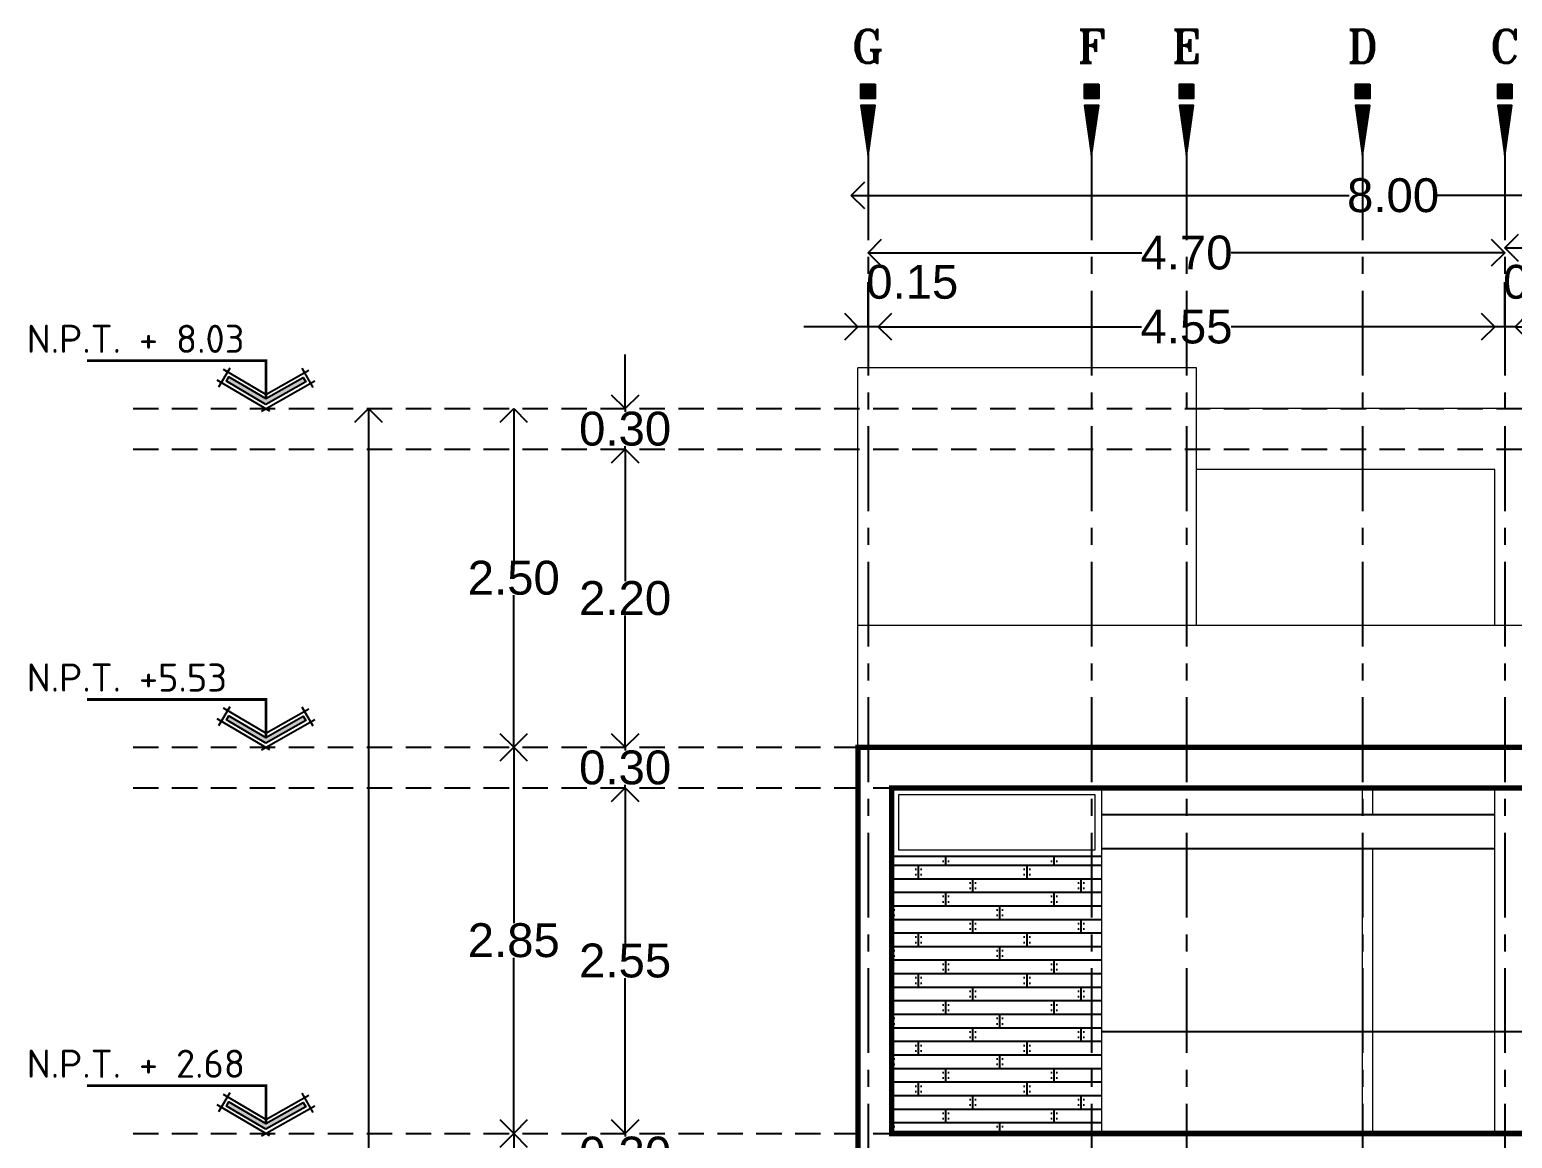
# Model space of a CAD drawing. Header units: metres. Extents: x -58 to 722, y -1100 to 345.
# Drawn here: x 230.74 to 241.68, y -494.98 to -486.8 of the extents above; entities that cross this region are included whole.
import ezdxf
from ezdxf.enums import TextEntityAlignment as Align

# ---------------------------------------------------------------- set-up
doc = ezdxf.new("R2010")
doc.units = ezdxf.units.M
doc.header["$MEASUREMENT"] = 0
for name, pattern in [('CENTER2', [1.125, 0.75, -0.125, 0.125, -0.125]), ('CENTERX2', [4, 2.5, -0.5, 0.5, -0.5]), ('HIDDEN2', [0.1875, 0.125, -0.0625])]:
    doc.linetypes.add(name, pattern=pattern)
doc.layers.get('0').update_dxf_attribs({"color": 255})
doc.layers.get('DEFPOINTS').update_dxf_attribs({"color": 250})
for name, color, linetype in [('FSR_ARQ_007PROYECCIONES', 200, 'HIDDEN2'), ('FSR_ARQ_008MOBILIARIO', 115, 'Continuous'), ('FSR_ARQ_015COTAS', 125, 'Continuous'), ('FSR_ARQ_016EJES', 135, 'CENTER2'), ('FSR_ARQ_017EJESTEXT', 135, 'Continuous'), ('FSR_ARQ_29PERFILES ACERO', 143, 'Continuous'), ('TEXTOS', 7, 'Continuous')]:
    doc.layers.add(name, color=color, linetype=linetype)
doc.layers.add('FSR_ARQ_013VENTANAS', color=4, linetype='Continuous', lineweight=5)
doc.layers.add('muro bajo', color=33, linetype='Continuous', lineweight=9)
doc.styles.add('LOCAL', font='isocpeur.ttf', dxfattribs={"width": 0.75, "height": 0.15})
doc.styles.add('ROMANT', font='romant.shx')
doc.styles.add('style1', font='arial.ttf')
doc.dimstyles.new('PP_PACO', dxfattribs={"dimtxt": 0.18, "dimasz": 0.075, "dimexe": 0.075, "dimexo": 0, "dimgap": 0, "dimtad": 0, "dimtih": 1, "dimtoh": 1, "dimzin": 1, "dimdsep": 46, "dimtxsty": 'style1', "dimcen": 0.15, "dimse1": 1, "dimse2": 1, "dimclrd": 256, "dimclre": 256, "dimadec": 0, "dimazin": 0, "dimtfac": 1, "dimtmove": 0, "dimatfit": 3, "dimfxl": 0.075, "dimarcsym": 0})

# ---------------------------------------------------------------- blocks, each defined once
blk = doc.blocks.new('Di-p0101')
at = {"const_width": 0.2}
blk.add_lwpolyline([(0, 0.8), (0, 1)], dxfattribs=at)
for points in [[(0.1, 1), (0.1, 0.8), (-0.1, 0.8), (-0.1, 1)], [(0, 0), (0.1, 0.7), (-0.1, 0.7)]]:
    blk.add_lwpolyline(points, close=True)
blk.add_lwpolyline([(0, 0, 0, 0.2, 0), (0, 0.7, 0.2, 0.2, 0)], format="xyseb")
at = {"style": 'ROMANT'}
blk.add_attdef('1', text='', height=0.6, dxfattribs=at).set_placement((0, 1.3), align=Align.CENTER)
blk = doc.blocks.new('_Open90')
at = {"color": 0, "linetype": 'ByBlock', "lineweight": -2}
for p, q in [((0, 0), (-1, 0)), ((-0.5, 0.5), (0, 0)), ((0, 0), (-0.5, -0.5))]:
    blk.add_line(p, q, dxfattribs=at)
blk = doc.blocks.new('*D764')
at = {"layer": 'DEFPOINTS', "color": 0, "ltscale": 0.005, "transparency": 16777216}
for p in [(241.628, -488.409), (241.628, -488.837), (244.678, -488.837)]:
    blk.add_point(p, dxfattribs=at)
at = {"layer": 'FSR_ARQ_015COTAS', "lineweight": -2, "ltscale": 0.005, "transparency": 16777216}
for p, q in [((241.828, -488.409), (242.828, -488.409)), ((244.478, -488.409), (243.479, -488.409))]:
    blk.add_line(p, q, dxfattribs=at)
at = {"layer": 'FSR_ARQ_015COTAS', "lineweight": -2, "ltscale": 0.005, "transparency": 16777216, "xscale": 0.2, "yscale": 0.2, "zscale": 0.2, "rotation": 180}
blk.add_blockref('_Open90', (241.628, -488.409), dxfattribs=at)
at = {"layer": 'FSR_ARQ_015COTAS', "lineweight": -2, "ltscale": 0.005, "transparency": 16777216, "xscale": 0.2, "yscale": 0.2, "zscale": 0.2}
blk.add_blockref('_Open90', (244.678, -488.409), dxfattribs=at)
at = {"layer": 'FSR_ARQ_015COTAS', "color": 0, "ltscale": 0.005, "transparency": 16777216, "insert": (243.153, -488.409), "char_height": 0.25, "attachment_point": 5, "style": 'style1'}
blk.add_mtext('3.05', dxfattribs=at)
blk = doc.blocks.new('*D765')
at = {"layer": 'DEFPOINTS', "color": 0, "ltscale": 0.005, "transparency": 16777216}
for p in [(236.928, -488.445), (236.928, -488.764), (241.628, -488.837)]:
    blk.add_point(p, dxfattribs=at)
at = {"layer": 'FSR_ARQ_015COTAS', "lineweight": -2, "ltscale": 0.005, "transparency": 16777216}
for p, q in [((237.128, -488.445), (238.949, -488.445)), ((241.428, -488.445), (239.607, -488.445))]:
    blk.add_line(p, q, dxfattribs=at)
at = {"layer": 'FSR_ARQ_015COTAS', "lineweight": -2, "ltscale": 0.005, "transparency": 16777216, "xscale": 0.2, "yscale": 0.2, "zscale": 0.2, "rotation": 180}
blk.add_blockref('_Open90', (236.928, -488.445), dxfattribs=at)
at = {"layer": 'FSR_ARQ_015COTAS', "lineweight": -2, "ltscale": 0.005, "transparency": 16777216, "xscale": 0.2, "yscale": 0.2, "zscale": 0.2}
blk.add_blockref('_Open90', (241.628, -488.445), dxfattribs=at)
at = {"layer": 'FSR_ARQ_015COTAS', "color": 0, "ltscale": 0.005, "transparency": 16777216, "insert": (239.278, -488.445), "char_height": 0.25, "attachment_point": 5, "style": 'style1'}
blk.add_mtext('4.70', dxfattribs=at)
blk = doc.blocks.new('*D768')
at = {"layer": 'DEFPOINTS', "color": 0, "ltscale": 0.005, "transparency": 16777216}
for p in [(241.553, -488.991), (241.553, -489.357), (241.703, -489.359)]:
    blk.add_point(p, dxfattribs=at)
at = {"layer": 'FSR_ARQ_015COTAS', "lineweight": -2, "ltscale": 0.005, "transparency": 16777216}
for p, q in [((241.628, -488.991), (241.628, -488.661)), ((241.353, -488.991), (241.153, -488.991)), ((241.703, -488.991), (241.553, -488.991)), ((241.703, -488.991), (241.553, -488.991)), ((241.903, -488.991), (242.103, -488.991))]:
    blk.add_line(p, q, dxfattribs=at)
at = {"layer": 'FSR_ARQ_015COTAS', "lineweight": -2, "ltscale": 0.005, "transparency": 16777216, "xscale": 0.2, "yscale": 0.2, "zscale": 0.2}
blk.add_blockref('_Open90', (241.553, -488.991), dxfattribs=at)
at = {"layer": 'FSR_ARQ_015COTAS', "lineweight": -2, "ltscale": 0.005, "transparency": 16777216, "xscale": 0.2, "yscale": 0.2, "zscale": 0.2, "rotation": 180}
blk.add_blockref('_Open90', (241.703, -488.991), dxfattribs=at)
at = {"layer": 'FSR_ARQ_015COTAS', "color": 0, "ltscale": 0.005, "transparency": 16777216, "insert": (241.954, -488.661), "char_height": 0.25, "attachment_point": 5, "style": 'style1'}
blk.add_mtext('0.15', dxfattribs=at)
blk = doc.blocks.new('*D769')
at = {"layer": 'DEFPOINTS', "color": 0, "ltscale": 0.005, "transparency": 16777216}
for p in [(237.003, -488.991), (237.003, -489.235), (241.553, -489.357)]:
    blk.add_point(p, dxfattribs=at)
at = {"layer": 'FSR_ARQ_015COTAS', "lineweight": -2, "ltscale": 0.005, "transparency": 16777216}
for p, q in [((237.203, -488.991), (238.947, -488.991)), ((241.353, -488.991), (239.609, -488.991))]:
    blk.add_line(p, q, dxfattribs=at)
at = {"layer": 'FSR_ARQ_015COTAS', "lineweight": -2, "ltscale": 0.005, "transparency": 16777216, "xscale": 0.2, "yscale": 0.2, "zscale": 0.2, "rotation": 180}
blk.add_blockref('_Open90', (237.003, -488.991), dxfattribs=at)
at = {"layer": 'FSR_ARQ_015COTAS', "lineweight": -2, "ltscale": 0.005, "transparency": 16777216, "xscale": 0.2, "yscale": 0.2, "zscale": 0.2}
blk.add_blockref('_Open90', (241.553, -488.991), dxfattribs=at)
at = {"layer": 'FSR_ARQ_015COTAS', "color": 0, "ltscale": 0.005, "transparency": 16777216, "insert": (239.278, -488.991), "char_height": 0.25, "attachment_point": 5, "style": 'style1'}
blk.add_mtext('4.55', dxfattribs=at)
blk = doc.blocks.new('*D770')
at = {"layer": 'DEFPOINTS', "color": 0, "ltscale": 0.005, "transparency": 16777216}
for p in [(236.853, -488.991), (236.853, -489.209), (237.003, -489.235)]:
    blk.add_point(p, dxfattribs=at)
at = {"layer": 'FSR_ARQ_015COTAS', "lineweight": -2, "ltscale": 0.005, "transparency": 16777216}
for p, q in [((236.928, -488.991), (236.928, -488.661)), ((236.653, -488.991), (236.453, -488.991)), ((237.003, -488.991), (236.853, -488.991)), ((237.003, -488.991), (236.853, -488.991)), ((237.203, -488.991), (237.403, -488.991))]:
    blk.add_line(p, q, dxfattribs=at)
at = {"layer": 'FSR_ARQ_015COTAS', "lineweight": -2, "ltscale": 0.005, "transparency": 16777216, "xscale": 0.2, "yscale": 0.2, "zscale": 0.2}
blk.add_blockref('_Open90', (236.853, -488.991), dxfattribs=at)
at = {"layer": 'FSR_ARQ_015COTAS', "lineweight": -2, "ltscale": 0.005, "transparency": 16777216, "xscale": 0.2, "yscale": 0.2, "zscale": 0.2, "rotation": 180}
blk.add_blockref('_Open90', (237.003, -488.991), dxfattribs=at)
at = {"layer": 'FSR_ARQ_015COTAS', "color": 0, "ltscale": 0.005, "transparency": 16777216, "insert": (237.254, -488.661), "char_height": 0.25, "attachment_point": 5, "style": 'style1'}
blk.add_mtext('0.15', dxfattribs=at)
blk = doc.blocks.new('*D771')
at = {"layer": 'DEFPOINTS', "color": 0, "ltscale": 0.005, "transparency": 16777216}
for p in [(236.803, -488.022), (236.803, -490.173), (244.803, -490.173)]:
    blk.add_point(p, dxfattribs=at)
at = {"layer": 'FSR_ARQ_015COTAS', "lineweight": -2, "ltscale": 0.005, "transparency": 16777216}
for p, q in [((237.003, -488.022), (240.479, -488.022)), ((244.603, -488.022), (241.128, -488.022))]:
    blk.add_line(p, q, dxfattribs=at)
at = {"layer": 'FSR_ARQ_015COTAS', "lineweight": -2, "ltscale": 0.005, "transparency": 16777216, "xscale": 0.2, "yscale": 0.2, "zscale": 0.2, "rotation": 180}
blk.add_blockref('_Open90', (236.803, -488.022), dxfattribs=at)
at = {"layer": 'FSR_ARQ_015COTAS', "lineweight": -2, "ltscale": 0.005, "transparency": 16777216, "xscale": 0.2, "yscale": 0.2, "zscale": 0.2}
blk.add_blockref('_Open90', (244.803, -488.022), dxfattribs=at)
at = {"layer": 'FSR_ARQ_015COTAS', "color": 0, "ltscale": 0.005, "transparency": 16777216, "insert": (240.803, -488.022), "char_height": 0.25, "attachment_point": 5, "style": 'style1'}
blk.add_mtext('8.00', dxfattribs=at)
blk = doc.blocks.new('*D777')
at = {"layer": 'DEFPOINTS', "color": 0, "ltscale": 0.005, "transparency": 16777216}
for p in [(235.135, -494.945), (235.915, -494.945), (235.842, -495.245)]:
    blk.add_point(p, dxfattribs=at)
at = {"layer": 'FSR_ARQ_015COTAS', "lineweight": -2, "ltscale": 0.005, "transparency": 16777216}
for p, q in [((235.135, -494.745), (235.135, -494.545)), ((235.135, -494.945), (235.135, -494.968)), ((235.135, -495.245), (235.135, -495.223)), ((235.135, -495.445), (235.135, -495.645))]:
    blk.add_line(p, q, dxfattribs=at)
at = {"layer": 'FSR_ARQ_015COTAS', "lineweight": -2, "ltscale": 0.005, "transparency": 16777216, "xscale": 0.2, "yscale": 0.2, "zscale": 0.2}
for p, rotation in [((235.135, -494.945), 270), ((235.135, -495.245), 90)]:
    blk.add_blockref('_Open90', p, dxfattribs=dict(at, rotation=rotation))
at = {"layer": 'FSR_ARQ_015COTAS', "color": 0, "ltscale": 0.005, "transparency": 16777216, "insert": (235.135, -495.095), "char_height": 0.25, "attachment_point": 5, "style": 'style1'}
blk.add_mtext('0.30', dxfattribs=at)
blk = doc.blocks.new('*D779')
at = {"layer": 'DEFPOINTS', "color": 0, "ltscale": 0.005, "transparency": 16777216}
for p in [(234.313, -494.945), (235.223, -494.945), (234.519, -497.805)]:
    blk.add_point(p, dxfattribs=at)
at = {"layer": 'FSR_ARQ_015COTAS', "lineweight": -2, "ltscale": 0.005, "transparency": 16777216}
for p, q in [((234.313, -495.145), (234.313, -496.248)), ((234.313, -497.605), (234.313, -496.503))]:
    blk.add_line(p, q, dxfattribs=at)
at = {"layer": 'FSR_ARQ_015COTAS', "lineweight": -2, "ltscale": 0.005, "transparency": 16777216, "xscale": 0.2, "yscale": 0.2, "zscale": 0.2}
for p, rotation in [((234.313, -494.945), 90), ((234.313, -497.805), 270)]:
    blk.add_blockref('_Open90', p, dxfattribs=dict(at, rotation=rotation))
at = {"layer": 'FSR_ARQ_015COTAS', "color": 0, "ltscale": 0.005, "transparency": 16777216, "insert": (234.313, -496.375), "char_height": 0.25, "attachment_point": 5, "style": 'style1'}
blk.add_mtext('2.86', dxfattribs=at)
blk = doc.blocks.new('*D780')
at = {"layer": 'DEFPOINTS', "color": 0, "ltscale": 0.005, "transparency": 16777216}
for p in [(234.313, -492.095), (234.815, -492.095), (235.223, -494.945)]:
    blk.add_point(p, dxfattribs=at)
at = {"layer": 'FSR_ARQ_015COTAS', "lineweight": -2, "ltscale": 0.005, "transparency": 16777216}
for p, q in [((234.313, -492.295), (234.313, -493.393)), ((234.313, -494.745), (234.313, -493.648))]:
    blk.add_line(p, q, dxfattribs=at)
at = {"layer": 'FSR_ARQ_015COTAS', "lineweight": -2, "ltscale": 0.005, "transparency": 16777216, "xscale": 0.2, "yscale": 0.2, "zscale": 0.2}
for p, rotation in [((234.313, -492.095), 90), ((234.313, -494.945), 270)]:
    blk.add_blockref('_Open90', p, dxfattribs=dict(at, rotation=rotation))
at = {"layer": 'FSR_ARQ_015COTAS', "color": 0, "ltscale": 0.005, "transparency": 16777216, "insert": (234.313, -493.52), "char_height": 0.25, "attachment_point": 5, "style": 'style1'}
blk.add_mtext('2.85', dxfattribs=at)
blk = doc.blocks.new('*D781')
at = {"layer": 'DEFPOINTS', "color": 0, "ltscale": 0.005, "transparency": 16777216}
for p in [(234.313, -489.595), (235.052, -489.595), (234.815, -492.095)]:
    blk.add_point(p, dxfattribs=at)
at = {"layer": 'FSR_ARQ_015COTAS', "lineweight": -2, "ltscale": 0.005, "transparency": 16777216}
for p, q in [((234.313, -489.795), (234.313, -490.718)), ((234.313, -491.895), (234.313, -490.973))]:
    blk.add_line(p, q, dxfattribs=at)
at = {"layer": 'FSR_ARQ_015COTAS', "lineweight": -2, "ltscale": 0.005, "transparency": 16777216, "xscale": 0.2, "yscale": 0.2, "zscale": 0.2}
for p, rotation in [((234.313, -489.595), 90), ((234.313, -492.095), 270)]:
    blk.add_blockref('_Open90', p, dxfattribs=dict(at, rotation=rotation))
at = {"layer": 'FSR_ARQ_015COTAS', "color": 0, "ltscale": 0.005, "transparency": 16777216, "insert": (234.313, -490.845), "char_height": 0.25, "attachment_point": 5, "style": 'style1'}
blk.add_mtext('2.50', dxfattribs=at)
blk = doc.blocks.new('*D782')
at = {"layer": 'DEFPOINTS', "color": 0, "ltscale": 0.005, "transparency": 16777216}
for p in [(233.241, -489.595), (233.818, -489.595), (233.818, -500.865)]:
    blk.add_point(p, dxfattribs=at)
at = {"layer": 'FSR_ARQ_015COTAS', "lineweight": -2, "ltscale": 0.005, "transparency": 16777216}
for p, q in [((233.241, -489.795), (233.241, -495.105)), ((233.241, -500.665), (233.241, -495.356))]:
    blk.add_line(p, q, dxfattribs=at)
at = {"layer": 'FSR_ARQ_015COTAS', "lineweight": -2, "ltscale": 0.005, "transparency": 16777216, "xscale": 0.2, "yscale": 0.2, "zscale": 0.2}
for p, rotation in [((233.241, -489.595), 90), ((233.241, -500.865), 270)]:
    blk.add_blockref('_Open90', p, dxfattribs=dict(at, rotation=rotation))
at = {"layer": 'FSR_ARQ_015COTAS', "color": 0, "ltscale": 0.005, "transparency": 16777216, "insert": (233.241, -495.23), "char_height": 0.25, "attachment_point": 5, "style": 'style1'}
blk.add_mtext('11.27', dxfattribs=at)
blk = doc.blocks.new('*D783')
at = {"layer": 'DEFPOINTS', "color": 0, "ltscale": 0.005, "transparency": 16777216}
for p in [(235.135, -492.395), (236.053, -492.395), (235.915, -494.945)]:
    blk.add_point(p, dxfattribs=at)
at = {"layer": 'FSR_ARQ_015COTAS', "lineweight": -2, "ltscale": 0.005, "transparency": 16777216}
for p, q in [((235.135, -492.595), (235.135, -493.543)), ((235.135, -494.745), (235.135, -493.798))]:
    blk.add_line(p, q, dxfattribs=at)
at = {"layer": 'FSR_ARQ_015COTAS', "lineweight": -2, "ltscale": 0.005, "transparency": 16777216, "xscale": 0.2, "yscale": 0.2, "zscale": 0.2}
for p, rotation in [((235.135, -492.395), 90), ((235.135, -494.945), 270)]:
    blk.add_blockref('_Open90', p, dxfattribs=dict(at, rotation=rotation))
at = {"layer": 'FSR_ARQ_015COTAS', "color": 0, "ltscale": 0.005, "transparency": 16777216, "insert": (235.135, -493.67), "char_height": 0.25, "attachment_point": 5, "style": 'style1'}
blk.add_mtext('2.55', dxfattribs=at)
blk = doc.blocks.new('*D784')
at = {"layer": 'DEFPOINTS', "color": 0, "ltscale": 0.005, "transparency": 16777216}
for p in [(235.135, -492.095), (236.072, -492.095), (236.053, -492.395)]:
    blk.add_point(p, dxfattribs=at)
at = {"layer": 'FSR_ARQ_015COTAS', "lineweight": -2, "ltscale": 0.005, "transparency": 16777216}
for p, q in [((235.135, -491.895), (235.135, -491.695)), ((235.135, -492.095), (235.135, -492.118)), ((235.135, -492.395), (235.135, -492.373)), ((235.135, -492.595), (235.135, -492.795))]:
    blk.add_line(p, q, dxfattribs=at)
at = {"layer": 'FSR_ARQ_015COTAS', "lineweight": -2, "ltscale": 0.005, "transparency": 16777216, "xscale": 0.2, "yscale": 0.2, "zscale": 0.2}
for p, rotation in [((235.135, -492.095), 270), ((235.135, -492.395), 90)]:
    blk.add_blockref('_Open90', p, dxfattribs=dict(at, rotation=rotation))
at = {"layer": 'FSR_ARQ_015COTAS', "color": 0, "ltscale": 0.005, "transparency": 16777216, "insert": (235.135, -492.245), "char_height": 0.25, "attachment_point": 5, "style": 'style1'}
blk.add_mtext('0.30', dxfattribs=at)
blk = doc.blocks.new('*D785')
at = {"layer": 'DEFPOINTS', "color": 0, "ltscale": 0.005, "transparency": 16777216}
for p in [(235.135, -489.895), (236.081, -489.895), (236.072, -492.095)]:
    blk.add_point(p, dxfattribs=at)
at = {"layer": 'FSR_ARQ_015COTAS', "lineweight": -2, "ltscale": 0.005, "transparency": 16777216}
for p, q in [((235.135, -490.095), (235.135, -490.868)), ((235.135, -491.895), (235.135, -491.123))]:
    blk.add_line(p, q, dxfattribs=at)
at = {"layer": 'FSR_ARQ_015COTAS', "lineweight": -2, "ltscale": 0.005, "transparency": 16777216, "xscale": 0.2, "yscale": 0.2, "zscale": 0.2}
for p, rotation in [((235.135, -489.895), 90), ((235.135, -492.095), 270)]:
    blk.add_blockref('_Open90', p, dxfattribs=dict(at, rotation=rotation))
at = {"layer": 'FSR_ARQ_015COTAS', "color": 0, "ltscale": 0.005, "transparency": 16777216, "insert": (235.135, -490.995), "char_height": 0.25, "attachment_point": 5, "style": 'style1'}
blk.add_mtext('2.20', dxfattribs=at)
blk = doc.blocks.new('*D786')
at = {"layer": 'DEFPOINTS', "color": 0, "ltscale": 0.005, "transparency": 16777216}
for p in [(235.135, -489.595), (236.127, -489.595), (236.081, -489.895)]:
    blk.add_point(p, dxfattribs=at)
at = {"layer": 'FSR_ARQ_015COTAS', "lineweight": -2, "ltscale": 0.005, "transparency": 16777216}
for p, q in [((235.135, -489.395), (235.135, -489.195)), ((235.135, -489.595), (235.135, -489.618)), ((235.135, -489.895), (235.135, -489.873)), ((235.135, -490.095), (235.135, -490.295))]:
    blk.add_line(p, q, dxfattribs=at)
at = {"layer": 'FSR_ARQ_015COTAS', "lineweight": -2, "ltscale": 0.005, "transparency": 16777216, "xscale": 0.2, "yscale": 0.2, "zscale": 0.2}
for p, rotation in [((235.135, -489.595), 270), ((235.135, -489.895), 90)]:
    blk.add_blockref('_Open90', p, dxfattribs=dict(at, rotation=rotation))
at = {"layer": 'FSR_ARQ_015COTAS', "color": 0, "ltscale": 0.005, "transparency": 16777216, "insert": (235.135, -489.745), "char_height": 0.25, "attachment_point": 5, "style": 'style1'}
blk.add_mtext('0.30', dxfattribs=at)
blk = doc.blocks.new('Flecha_1')
blk.add_hatch(color=256).paths.add_polyline_path([(0, 0.00076), (0.00304, -0.001), (0.00285, -0.00132), (0, 0.00032), (-0.00285, -0.00132), (-0.00304, -0.001)])
for p, q in [((0.00032, 0.00127), (-0.00375, -0.00108)), ((-0.00032, 0.00127), (0.00375, -0.00108)), ((0, 0), (-0.00328, -0.00189)), ((0, 0), (0.00328, -0.00189)), ((-0.00361, -0.00057), (-0.00277, -0.00203)), ((0.00361, -0.00057), (0.00277, -0.00203))]:
    blk.add_line(p, q)
blk.add_lwpolyline([(0, 0.00076), (0.00304, -0.001), (0.00285, -0.00132), (0, 0.00032), (-0.00285, -0.00132), (-0.00304, -0.001)], close=True)

msp = doc.modelspace()

# ---------------------------------------------------------------- hatches: boundary and pattern name
at = {"layer": 'FSR_ARQ_008MOBILIARIO', "ltscale": 0.005}
h = msp.add_hatch(dxfattribs=at)
h.set_pattern_fill('BOARDWN', color=256, scale=0.05, pattern_type=2)
h.set_pattern_definition([(0, (260.5009, -488.76481), (0, 0.1), []), (90, (260.5009, -488.76481), (-0.2, 0.2), [0.1, -0.7]), (90, (260.5209, -488.73481), (-0.2, 0.2), [0, -0.04, 0, -0.76]), (90, (261.2809, -488.73481), (-0.2, 0.2), [0, -0.04, 0, -0.76]), (90, (260.9009, -488.66481), (-0.2, 0.2), [0.1, -0.7]), (90, (260.8809, -488.63481), (-0.2, 0.2), [0, -0.04, 0, -0.76]), (90, (260.9209, -488.63481), (-0.2, 0.2), [0, -0.04, 0, -0.76])])
h.paths.add_polyline_path([(237.103, -492.901), (238.653, -492.901), (238.653, -494.945), (237.103, -494.945)])

# ---------------------------------------------------------------- linework, layer by layer
at = {"layer": 'FSR_ARQ_007PROYECCIONES', "ltscale": 1.5}
for p, q in [((231.503, -489.595), (248.535, -489.595)), ((231.503, -489.895), (248.535, -489.895)), ((231.503, -492.095), (248.535, -492.095)), ((231.503, -492.395), (248.535, -492.395)), ((231.503, -494.945), (248.535, -494.945))]:
    msp.add_line(p, q, dxfattribs=at)
at = {"layer": 'FSR_ARQ_013VENTANAS', "lineweight": 0}
for points in [[(240.578, -492.594), (240.578, -492.395)], [(240.653, -492.594), (240.653, -492.395)], [(240.578, -494.945), (240.578, -492.844)], [(240.653, -494.945), (240.653, -492.844)]]:
    msp.add_lwpolyline(points, dxfattribs=at)
msp.add_lwpolyline([(238.603, -492.445), (237.153, -492.445), (237.153, -492.851), (238.603, -492.851)], close=True, dxfattribs=at)
at = {"layer": 'FSR_ARQ_016EJES', "linetype": 'CENTERX2', "ltscale": 0.25}
for p, q in [((236.928, -487.726), (236.928, -498.751)), ((238.578, -487.726), (238.578, -498.751)), ((239.278, -487.726), (239.278, -498.751)), ((240.578, -487.726), (240.578, -498.751)), ((241.628, -487.726), (241.628, -498.751))]:
    msp.add_line(p, q, dxfattribs=at)
at = {"layer": 'FSR_ARQ_29PERFILES ACERO', "ltscale": 0.005}
for points in [[(241.553, -492.594), (238.653, -492.594)], [(241.553, -492.844), (238.653, -492.844)], [(238.653, -492.901), (237.103, -492.901)], [(244.503, -494.195), (238.653, -494.195)]]:
    msp.add_lwpolyline(points, dxfattribs=at)
at = {"layer": 'muro bajo', "ltscale": 0.005}
for points in [[(239.353, -489.295), (236.853, -489.295)], [(236.853, -500.865), (236.853, -489.295)], [(239.353, -491.195), (239.353, -489.295)], [(244.753, -489.595), (239.353, -489.595)], [(241.553, -490.045), (239.353, -490.045)], [(239.353, -491.195), (239.353, -490.045)], [(241.553, -491.195), (241.553, -490.045)], [(244.753, -491.195), (236.853, -491.195)], [(236.853, -494.995), (236.853, -491.195)], [(244.753, -492.095), (236.853, -492.095)], [(244.503, -492.395), (237.103, -492.395)], [(237.103, -494.945), (237.103, -492.395)], [(238.653, -494.945), (238.653, -492.395)], [(241.553, -494.945), (241.553, -492.395)], [(244.503, -494.945), (238.653, -494.945)]]:
    msp.add_lwpolyline(points, dxfattribs=at)
at = {"layer": 'muro bajo', "ltscale": 0.005, "const_width": 0.04}
for points in [[(244.753, -492.095), (236.853, -492.095), (236.853, -495.245), (244.753, -495.245)], [(244.503, -492.395), (237.103, -492.395), (237.103, -494.945), (244.503, -494.945)]]:
    msp.add_lwpolyline(points, close=True, dxfattribs=at)
at = {"layer": 'muro bajo', "ltscale": 0.005}
msp.add_lwpolyline([(238.653, -492.395), (237.103, -492.395), (237.103, -492.901), (238.653, -492.901)], close=True, dxfattribs=at)
at = {"layer": 'TEXTOS', "const_width": 0.02}
for points in [[(232.484, -489.523), (232.484, -489.242), (231.162, -489.242)], [(232.484, -492.023), (232.484, -491.742), (231.162, -491.742)], [(232.484, -494.873), (232.484, -494.592), (231.162, -494.592)]]:
    msp.add_lwpolyline(points, dxfattribs=at)

# ---------------------------------------------------------------- block references
at = {"layer": 'FSR_ARQ_017EJESTEXT', "lineweight": 0}
ref = msp.add_blockref('Di-p0101', (236.928, -487.726), dxfattribs=dict(at, xscale=0.5249999999999999, yscale=0.5249999999999999, zscale=0.5249999999999999))
ref.add_attrib('1', 'G', dxfattribs={"layer": '0', "height": 0.245, "rotation": 360, "style": 'ROMANT'}).set_placement((236.928, -487.044), align=Align.CENTER)
ref = msp.add_blockref('Di-p0101', (238.578, -487.726), dxfattribs=dict(at, xscale=0.5249999999999999, yscale=0.5249999999999999, zscale=0.5249999999999999))
ref.add_attrib('1', 'F', dxfattribs={"layer": '0', "height": 0.245, "rotation": 360, "style": 'ROMANT'}).set_placement((238.578, -487.044), align=Align.CENTER)
ref = msp.add_blockref('Di-p0101', (239.278, -487.726), dxfattribs=dict(at, xscale=0.5249999999999999, yscale=0.5249999999999999, zscale=0.5249999999999999))
ref.add_attrib('1', 'E', dxfattribs={"layer": '0', "height": 0.245, "rotation": 360, "style": 'ROMANT'}).set_placement((239.278, -487.044), align=Align.CENTER)
ref = msp.add_blockref('Di-p0101', (240.578, -487.726), dxfattribs=dict(at, xscale=0.5249999999999999, yscale=0.5249999999999999, zscale=0.5249999999999999))
ref.add_attrib('1', 'D', dxfattribs={"layer": '0', "height": 0.245, "rotation": 360, "style": 'ROMANT'}).set_placement((240.578, -487.044), align=Align.CENTER)
ref = msp.add_blockref('Di-p0101', (241.628, -487.726), dxfattribs=dict(at, xscale=0.5249999999999999, yscale=0.5249999999999999, zscale=0.5249999999999999))
ref.add_attrib('1', 'C', dxfattribs={"layer": '0', "height": 0.245, "rotation": 360, "style": 'ROMANT'}).set_placement((241.628, -487.044), align=Align.CENTER)
at = {"layer": 'TEXTOS', "xscale": 96.2046114645297, "yscale": 96.2046114645297, "zscale": 96.2046114645297, "rotation": 179.5449717127302}
for p in [(232.484, -489.491), (232.484, -491.991), (232.484, -494.841)]:
    msp.add_blockref('Flecha_1', p, dxfattribs=at)

# ---------------------------------------------------------------- texts
at = {"layer": 'TEXTOS', "style": 'LOCAL'}
for s, p in [('N.P.T. + 8.03', (230.718, -489.184)), ('N.P.T. +5.53', (230.718, -491.684)), ('N.P.T. + 2.68', (230.718, -494.534))]:
    msp.add_text(s, height=0.2075, rotation=360, dxfattribs=at).set_placement(p)

# ---------------------------------------------------------------- dimensions: what is measured, and where the dimension line sits
at = {"layer": 'FSR_ARQ_015COTAS', "ltscale": 0.005}
for base, p1, p2, angle, picture, middle in [((236.803, -488.022), (244.803, -490.173), (236.803, -490.173), 180, '*D771', (240.803, -488.022)), ((236.928, -488.445), (241.628, -488.837), (236.928, -488.764), 180, '*D765', (239.278, -488.445)), ((241.628, -488.409), (244.678, -488.837), (241.628, -488.837), 180, '*D764', (243.153, -488.409)), ((236.853, -488.991), (237.003, -489.235), (236.853, -489.209), 180, '*D770', (236.928, -488.661)), ((241.553, -488.991), (241.703, -489.359), (241.553, -489.357), 180, '*D768', (241.628, -488.661)), ((237.003, -488.991), (241.553, -489.357), (237.003, -489.235), 180, '*D769', (239.278, -488.991)), ((235.135, -489.595), (236.081, -489.895), (236.127, -489.595), 90, '*D786', (235.135, -489.745)), ((233.241, -489.595), (233.818, -500.865), (233.818, -489.595), 90, '*D782', (233.241, -495.23)), ((234.313, -489.595), (234.815, -492.095), (235.052, -489.595), 90, '*D781', (234.313, -490.845)), ((235.135, -489.895), (236.072, -492.095), (236.081, -489.895), 90, '*D785', (235.135, -490.995)), ((235.135, -492.095), (236.053, -492.395), (236.072, -492.095), 90, '*D784', (235.135, -492.245)), ((234.313, -492.095), (235.223, -494.945), (234.815, -492.095), 90, '*D780', (234.313, -493.52)), ((235.135, -492.395), (235.915, -494.945), (236.053, -492.395), 90, '*D783', (235.135, -493.67)), ((235.135, -494.945), (235.842, -495.245), (235.915, -494.945), 90, '*D777', (235.135, -495.095)), ((234.313, -494.945), (234.519, -497.805), (235.223, -494.945), 90, '*D779', (234.313, -496.375))]:
    dim = msp.add_linear_dim(base=base, p1=p1, p2=p2, angle=angle, dimstyle='PP_PACO', override={"dimtxt": 0.25, "dimasz": 0.2, "dimblk1": 'Open90', "dimblk2": 'Open90', "dimsah": 1, "dimtmove": 1, "dimfxlon": 1}, dxfattribs=at)
    dim.commit()
    dim.dimension.update_dxf_attribs({"geometry": picture, "text_midpoint": middle})

doc.saveas('drawing.dxf')
